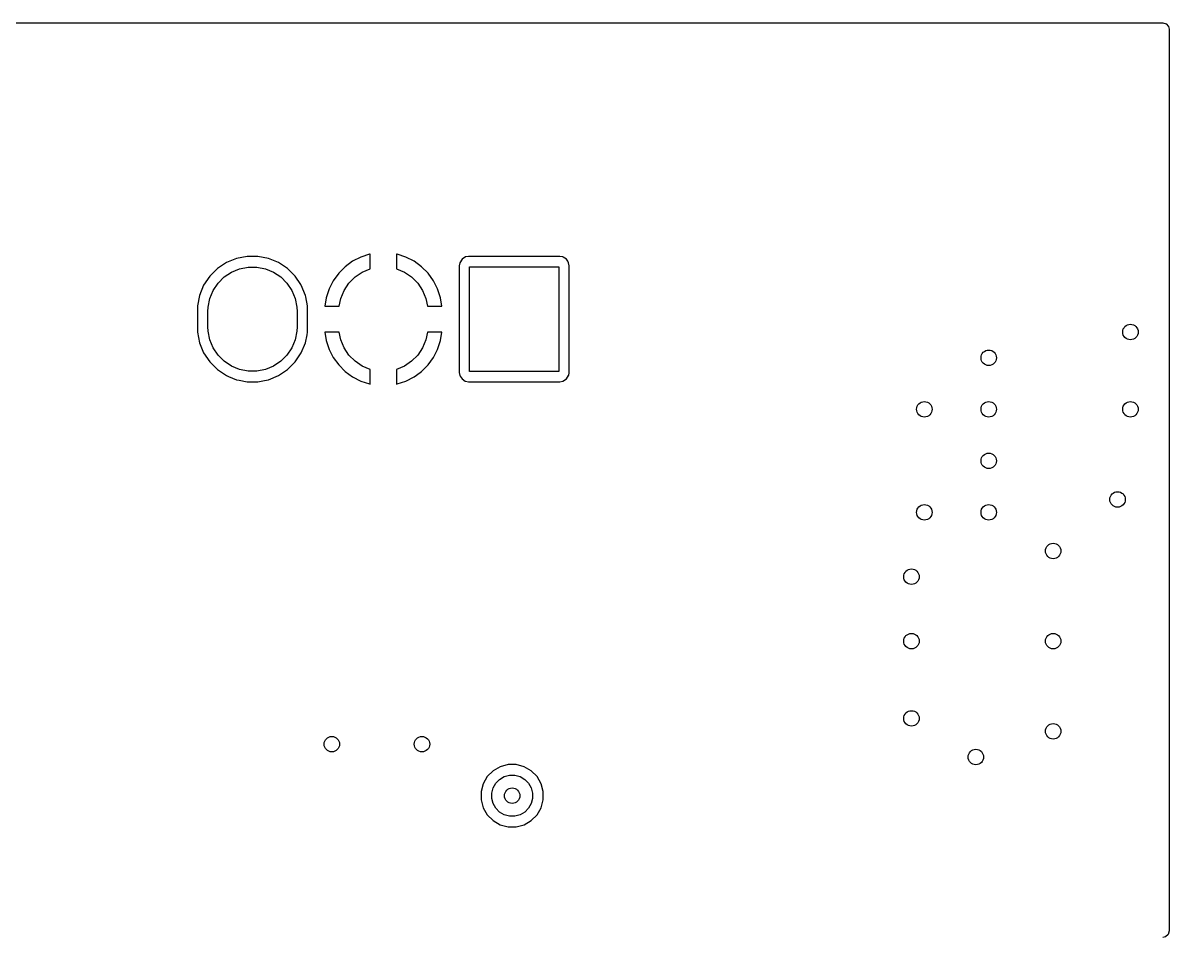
# Model space of a CAD drawing. Extents: x 0.98 to 8.09, y -3.46 to -0.83.
# Drawn here: x 6.25 to 7.126, y -1.525 to -0.827 of the extents above; entities that cross this region are included whole.
import ezdxf

# ---------------------------------------------------------------- set-up
doc = ezdxf.new("R2010")
doc.units = 0
doc.header["$MEASUREMENT"] = 0
doc.layers.add('BLACK', color=7, linetype='CONTINUOUS')

msp = doc.modelspace()

# ---------------------------------------------------------------- linework, layer by layer
at = {"layer": 'BLACK', "linetype": 'CONTINUOUS'}
for p, q in [((3.51858, -0.82679), (7.1211, -0.82679)), ((7.1211, -0.82679), (7.12374, -0.82757)), ((7.12374, -0.82757), (7.12554, -0.82965)), ((7.12554, -0.82965), (7.12598, -0.83167)), ((7.12598, -0.83167), (7.12598, -1.52071)), ((6.41332, -1.00679), (6.40566, -1.00996)), ((6.42145, -1.00517), (6.41332, -1.00679)), ((6.41332, -1.00679), (6.41332, -1.00679)), ((6.42973, -1.00517), (6.42145, -1.00517)), ((6.42145, -1.00517), (6.42145, -1.00517)), ((6.43786, -1.00679), (6.42973, -1.00517)), ((6.42973, -1.00517), (6.42973, -1.00517)), ((6.44552, -1.00996), (6.43786, -1.00679)), ((6.43786, -1.00679), (6.43786, -1.00679)), ((6.50842, -1.00578), (6.50214, -1.00898)), ((6.51511, -1.00361), (6.50842, -1.00578)), ((6.51559, -1.00353), (6.51511, -1.00361)), ((6.51511, -1.00361), (6.51511, -1.00361)), ((6.51559, -1.0147), (6.51559, -1.00353)), ((6.53607, -1.00361), (6.53559, -1.00353)), ((6.53559, -1.00353), (6.53559, -1.0147)), ((6.54276, -1.00578), (6.53607, -1.00361)), ((6.53607, -1.00361), (6.53607, -1.00361)), ((6.54904, -1.00898), (6.54276, -1.00578)), ((6.58841, -1.00563), (6.58575, -1.00741)), ((6.59075, -1.00517), (6.58841, -1.00563)), ((6.58841, -1.00563), (6.58841, -1.00563)), ((6.66044, -1.00517), (6.59075, -1.00517)), ((6.59075, -1.00517), (6.59075, -1.00517)), ((6.66277, -1.00563), (6.66044, -1.00517)), ((6.66044, -1.00517), (6.66044, -1.00517)), ((6.663, -1.00578), (6.66277, -1.00563)), ((6.66277, -1.00563), (6.66277, -1.00563)), ((6.66543, -1.00741), (6.663, -1.00578)), ((6.39877, -1.01456), (6.39291, -1.02042)), ((6.40566, -1.00996), (6.39877, -1.01456)), ((6.39877, -1.01456), (6.39877, -1.01456)), ((6.40566, -1.00996), (6.40566, -1.00996)), ((6.40954, -1.01721), (6.4157, -1.01466)), ((6.4157, -1.01466), (6.42225, -1.01335)), ((6.42225, -1.01335), (6.42893, -1.01335)), ((6.42893, -1.01335), (6.43548, -1.01466)), ((6.43548, -1.01466), (6.44164, -1.01721)), ((6.45241, -1.01456), (6.44552, -1.00996)), ((6.44552, -1.00996), (6.44552, -1.00996)), ((6.44552, -1.00996), (6.44552, -1.00996)), ((6.44552, -1.00996), (6.44552, -1.00996)), ((6.44552, -1.00996), (6.44552, -1.00996)), ((6.45827, -1.02042), (6.45241, -1.01456)), ((6.45241, -1.01456), (6.45241, -1.01456)), ((6.49644, -1.01312), (6.49146, -1.0181)), ((6.50214, -1.00898), (6.49644, -1.01312)), ((6.49644, -1.01312), (6.49644, -1.01312)), ((6.50954, -1.01721), (6.51559, -1.0147)), ((6.53559, -1.0147), (6.54164, -1.01721)), ((6.55474, -1.01312), (6.54904, -1.00898)), ((6.55972, -1.0181), (6.55474, -1.01312)), ((6.55474, -1.01312), (6.55474, -1.01312)), ((6.58398, -1.01006), (6.58352, -1.0124)), ((6.58352, -1.0124), (6.58352, -1.0124)), ((6.58352, -1.0124), (6.58352, -1.0939)), ((6.58575, -1.00741), (6.58398, -1.01006)), ((6.58398, -1.01006), (6.58398, -1.01006)), ((6.59154, -1.09311), (6.59154, -1.01319)), ((6.59154, -1.01319), (6.65965, -1.01319)), ((6.65965, -1.01319), (6.65965, -1.09311)), ((6.66648, -1.00898), (6.66543, -1.00741)), ((6.6672, -1.01006), (6.66648, -1.00898)), ((6.66767, -1.0124), (6.6672, -1.01006)), ((6.6672, -1.01006), (6.6672, -1.01006)), ((6.66767, -1.0939), (6.66767, -1.0124)), ((6.39291, -1.02042), (6.3883, -1.02731)), ((6.39291, -1.02042), (6.39291, -1.02042)), ((6.39927, -1.02564), (6.40399, -1.02092)), ((6.40399, -1.02092), (6.40954, -1.01721)), ((6.44164, -1.01721), (6.44719, -1.02092)), ((6.44719, -1.02092), (6.45192, -1.02564)), ((6.46247, -1.0267), (6.45827, -1.02042)), ((6.45827, -1.02042), (6.45827, -1.02042)), ((6.48733, -1.0238), (6.48413, -1.03007)), ((6.49146, -1.0181), (6.48733, -1.0238)), ((6.49146, -1.0181), (6.49146, -1.0181)), ((6.49927, -1.02564), (6.50399, -1.02092)), ((6.50399, -1.02092), (6.50954, -1.01721)), ((6.54164, -1.01721), (6.54719, -1.02092)), ((6.54719, -1.02092), (6.55192, -1.02564)), ((6.56386, -1.0238), (6.55972, -1.0181)), ((6.55972, -1.0181), (6.55972, -1.0181)), ((6.56705, -1.03007), (6.56386, -1.0238)), ((6.3883, -1.02731), (6.38513, -1.03497)), ((6.3883, -1.02731), (6.3883, -1.02731)), ((6.393, -1.03736), (6.39556, -1.03119)), ((6.39556, -1.03119), (6.39927, -1.02564)), ((6.45192, -1.02564), (6.45562, -1.03119)), ((6.45562, -1.03119), (6.45818, -1.03736)), ((6.46288, -1.02731), (6.46247, -1.0267)), ((6.46605, -1.03497), (6.46288, -1.02731)), ((6.48413, -1.03007), (6.48195, -1.03677)), ((6.493, -1.03736), (6.49556, -1.03119)), ((6.49556, -1.03119), (6.49927, -1.02564)), ((6.55192, -1.02564), (6.55562, -1.03119)), ((6.55562, -1.03119), (6.55818, -1.03736)), ((6.56923, -1.03677), (6.56705, -1.03007)), ((6.38513, -1.03497), (6.38352, -1.0431)), ((6.38513, -1.03497), (6.38513, -1.03497)), ((6.3917, -1.04391), (6.393, -1.03736)), ((6.45818, -1.03736), (6.45948, -1.04391)), ((6.46629, -1.0362), (6.46605, -1.03497)), ((6.46767, -1.0431), (6.46629, -1.0362)), ((6.48195, -1.03677), (6.48094, -1.04315)), ((6.49185, -1.04315), (6.493, -1.03736)), ((6.55818, -1.03736), (6.55933, -1.04315)), ((6.57024, -1.04315), (6.56923, -1.03677)), ((6.38352, -1.0431), (6.38352, -1.0431)), ((6.38352, -1.0431), (6.38352, -1.0632)), ((6.39154, -1.04724), (6.3917, -1.04391)), ((6.39154, -1.05906), (6.39154, -1.04724)), ((6.45948, -1.04391), (6.45965, -1.04724)), ((6.45965, -1.04724), (6.45965, -1.05906)), ((6.46767, -1.04315), (6.46767, -1.0431)), ((6.46767, -1.0632), (6.46767, -1.04315)), ((6.48094, -1.04315), (6.49185, -1.04315)), ((6.55933, -1.04315), (6.57024, -1.04315)), ((6.3917, -1.06239), (6.39154, -1.05906)), ((6.45965, -1.05906), (6.45948, -1.06239)), ((6.38352, -1.0632), (6.38352, -1.0632)), ((6.38352, -1.0632), (6.38352, -1.0632)), ((6.38352, -1.0632), (6.38513, -1.07133)), ((6.393, -1.06894), (6.3917, -1.06239)), ((6.45948, -1.06239), (6.45818, -1.06894)), ((6.46605, -1.07133), (6.46726, -1.06525)), ((6.46726, -1.06525), (6.46767, -1.0632)), ((6.48094, -1.06315), (6.48195, -1.06953)), ((6.49185, -1.06315), (6.48094, -1.06315)), ((6.493, -1.06894), (6.49185, -1.06315)), ((6.55933, -1.06315), (6.55818, -1.06894)), ((6.57024, -1.06315), (6.55933, -1.06315)), ((6.56923, -1.06953), (6.57024, -1.06315)), ((6.38513, -1.07133), (6.38513, -1.07133)), ((6.38513, -1.07133), (6.3883, -1.07898)), ((6.39556, -1.07511), (6.393, -1.06894)), ((6.39927, -1.08066), (6.39556, -1.07511)), ((6.45562, -1.07511), (6.45192, -1.08066)), ((6.45818, -1.06894), (6.45562, -1.07511)), ((6.46288, -1.07899), (6.46605, -1.07133)), ((6.48195, -1.06953), (6.48413, -1.07623)), ((6.48413, -1.07623), (6.48733, -1.0825)), ((6.49556, -1.07511), (6.493, -1.06894)), ((6.49927, -1.08066), (6.49556, -1.07511)), ((6.55562, -1.07511), (6.55192, -1.08066)), ((6.55818, -1.06894), (6.55562, -1.07511)), ((6.56386, -1.0825), (6.56705, -1.07623)), ((6.56705, -1.07623), (6.56923, -1.06953)), ((6.3883, -1.07898), (6.3883, -1.07899)), ((6.3883, -1.07899), (6.39291, -1.08588)), ((6.39291, -1.08588), (6.39291, -1.08588)), ((6.39291, -1.08588), (6.39877, -1.09174)), ((6.40399, -1.08538), (6.39927, -1.08066)), ((6.40954, -1.08909), (6.40399, -1.08538)), ((6.44719, -1.08538), (6.44164, -1.08909)), ((6.45192, -1.08066), (6.44719, -1.08538)), ((6.45241, -1.09174), (6.45827, -1.08588)), ((6.45827, -1.08588), (6.46288, -1.07899)), ((6.48733, -1.0825), (6.49146, -1.0882)), ((6.50399, -1.08538), (6.49927, -1.08066)), ((6.50954, -1.08909), (6.50399, -1.08538)), ((6.54719, -1.08538), (6.54164, -1.08909)), ((6.55192, -1.08066), (6.54719, -1.08538)), ((6.55972, -1.0882), (6.56386, -1.0825)), ((6.39877, -1.09174), (6.39877, -1.09174)), ((6.39877, -1.09174), (6.40566, -1.09634)), ((6.4157, -1.09164), (6.40954, -1.08909)), ((6.42225, -1.09295), (6.4157, -1.09164)), ((6.42893, -1.09295), (6.42225, -1.09295)), ((6.43548, -1.09164), (6.42893, -1.09295)), ((6.44164, -1.08909), (6.43548, -1.09164)), ((6.44552, -1.09634), (6.45241, -1.09174)), ((6.49146, -1.0882), (6.49146, -1.0882)), ((6.49146, -1.0882), (6.49644, -1.09318)), ((6.49644, -1.09318), (6.49644, -1.09318)), ((6.49644, -1.09318), (6.50214, -1.09732)), ((6.51559, -1.0916), (6.50954, -1.08909)), ((6.51559, -1.10277), (6.51559, -1.0916)), ((6.54164, -1.08909), (6.53559, -1.0916)), ((6.53559, -1.0916), (6.53559, -1.10277)), ((6.54904, -1.09732), (6.55375, -1.0939)), ((6.55375, -1.0939), (6.55474, -1.09318)), ((6.55474, -1.09318), (6.55972, -1.0882)), ((6.55474, -1.09318), (6.55474, -1.09318)), ((6.55972, -1.0882), (6.55972, -1.0882)), ((6.58352, -1.0939), (6.58352, -1.0939)), ((6.58352, -1.0939), (6.58352, -1.0939)), ((6.58352, -1.0939), (6.58398, -1.09624)), ((6.65965, -1.09311), (6.59154, -1.09311)), ((6.66721, -1.09621), (6.66767, -1.0939)), ((6.40566, -1.09634), (6.40566, -1.09634)), ((6.40566, -1.09634), (6.40566, -1.09634)), ((6.40566, -1.09634), (6.40566, -1.09634)), ((6.40566, -1.09634), (6.40566, -1.09634)), ((6.40566, -1.09634), (6.40719, -1.09698)), ((6.40719, -1.09698), (6.41332, -1.09951)), ((6.41332, -1.09951), (6.41531, -1.09991)), ((6.41531, -1.09991), (6.42145, -1.10113)), ((6.42145, -1.10113), (6.42145, -1.10113)), ((6.42145, -1.10113), (6.42973, -1.10113)), ((6.42973, -1.10113), (6.43467, -1.10015)), ((6.43467, -1.10015), (6.43786, -1.09951)), ((6.43786, -1.09951), (6.44552, -1.09634)), ((6.50214, -1.09732), (6.50842, -1.10052)), ((6.50842, -1.10052), (6.51511, -1.10269)), ((6.51511, -1.10269), (6.51559, -1.10277)), ((6.53559, -1.10277), (6.53607, -1.10269)), ((6.53607, -1.10269), (6.54276, -1.10052)), ((6.54276, -1.10052), (6.54904, -1.09732)), ((6.58398, -1.09624), (6.58398, -1.09624)), ((6.58398, -1.09624), (6.58427, -1.09668)), ((6.58427, -1.09668), (6.58575, -1.09889)), ((6.58575, -1.09889), (6.58819, -1.10052)), ((6.58819, -1.10052), (6.58841, -1.10066)), ((6.58841, -1.10066), (6.58841, -1.10066)), ((6.58841, -1.10066), (6.59075, -1.10113)), ((6.59075, -1.10113), (6.59075, -1.10113)), ((6.59075, -1.10113), (6.66044, -1.10113)), ((6.66044, -1.10113), (6.66277, -1.10066)), ((6.66277, -1.10066), (6.66543, -1.09889)), ((6.66277, -1.10066), (6.66277, -1.10066)), ((6.66277, -1.10066), (6.66277, -1.10066)), ((6.66543, -1.09889), (6.6672, -1.09624)), ((6.6672, -1.09624), (6.66721, -1.09621)), ((6.60942, -1.3983), (6.605, -1.40273)), ((6.61484, -1.39517), (6.60942, -1.3983)), ((6.60942, -1.3983), (6.60942, -1.3983)), ((6.62089, -1.39356), (6.61484, -1.39517)), ((6.61484, -1.39517), (6.61484, -1.39517)), ((6.61484, -1.39517), (6.61484, -1.39517)), ((6.62714, -1.39356), (6.62089, -1.39356)), ((6.63319, -1.39517), (6.62714, -1.39356)), ((6.63861, -1.3983), (6.63319, -1.39517)), ((6.64303, -1.40273), (6.63861, -1.3983)), ((6.60187, -1.40815), (6.60025, -1.41419)), ((6.605, -1.40273), (6.60187, -1.40814)), ((6.60187, -1.40814), (6.60187, -1.40815)), ((6.605, -1.40273), (6.605, -1.40273)), ((6.60947, -1.4113), (6.61152, -1.40774)), ((6.61152, -1.40774), (6.61443, -1.40483)), ((6.61443, -1.40483), (6.61799, -1.40277)), ((6.61799, -1.40277), (6.62196, -1.40171)), ((6.62196, -1.40171), (6.62607, -1.40171)), ((6.62607, -1.40171), (6.63004, -1.40277)), ((6.63004, -1.40277), (6.6336, -1.40483)), ((6.6336, -1.40483), (6.63651, -1.40774)), ((6.63651, -1.40774), (6.63857, -1.4113)), ((6.64616, -1.40815), (6.64303, -1.40273)), ((6.64778, -1.41419), (6.64616, -1.40815)), ((6.60025, -1.41419), (6.60025, -1.42045)), ((6.6084, -1.41527), (6.60947, -1.4113)), ((6.6084, -1.41938), (6.6084, -1.41527)), ((6.63857, -1.4113), (6.63963, -1.41527)), ((6.63963, -1.41527), (6.63963, -1.41938)), ((6.64778, -1.42045), (6.64778, -1.41419)), ((6.60025, -1.42045), (6.60187, -1.4265)), ((6.60187, -1.4265), (6.605, -1.43192)), ((6.60947, -1.42335), (6.6084, -1.41938)), ((6.61152, -1.42691), (6.60947, -1.42335)), ((6.61443, -1.42982), (6.61152, -1.42691)), ((6.63651, -1.42691), (6.6336, -1.42982)), ((6.63857, -1.42335), (6.63651, -1.42691)), ((6.63963, -1.41938), (6.63857, -1.42335)), ((6.64303, -1.43192), (6.64616, -1.4265)), ((6.64616, -1.4265), (6.64778, -1.42045)), ((6.605, -1.43192), (6.60942, -1.43634)), ((6.61799, -1.43187), (6.61443, -1.42982)), ((6.62196, -1.43294), (6.61799, -1.43187)), ((6.62607, -1.43294), (6.62196, -1.43294)), ((6.63004, -1.43187), (6.62607, -1.43294)), ((6.6336, -1.42982), (6.63004, -1.43187)), ((6.63861, -1.43634), (6.64303, -1.43192)), ((6.60942, -1.43634), (6.61484, -1.43947)), ((6.61484, -1.43947), (6.62089, -1.44109)), ((6.62089, -1.44109), (6.62089, -1.44109)), ((6.62089, -1.44109), (6.62714, -1.44109)), ((6.62714, -1.44109), (6.63319, -1.43947)), ((6.62714, -1.44109), (6.62714, -1.44109)), ((6.63319, -1.43947), (6.63861, -1.43634)), ((7.12521, -1.52335), (7.12313, -1.52515)), ((7.12598, -1.52071), (7.12521, -1.52335)), ((7.12313, -1.52515), (7.1211, -1.52559))]:
    msp.add_line(p, q, dxfattribs=at)
at = {"layer": 'BLACK'}
for centre in [(7.09646, -1.06299), (6.98819, -1.08268), (6.93898, -1.12205), (6.98819, -1.12205), (7.09646, -1.12205), (6.98819, -1.16142), (7.08661, -1.19094), (6.93898, -1.20079), (6.98819, -1.20079), (7.0374, -1.23031), (6.92913, -1.25), (6.92913, -1.29921), (7.0374, -1.29921), (6.92913, -1.35827), (7.0374, -1.36811), (6.48622, -1.37795), (6.55512, -1.37795), (6.97835, -1.3878), (6.62402, -1.41732)]:
    msp.add_circle(centre, 0.00591, dxfattribs=at)

doc.saveas('drawing.dxf')
